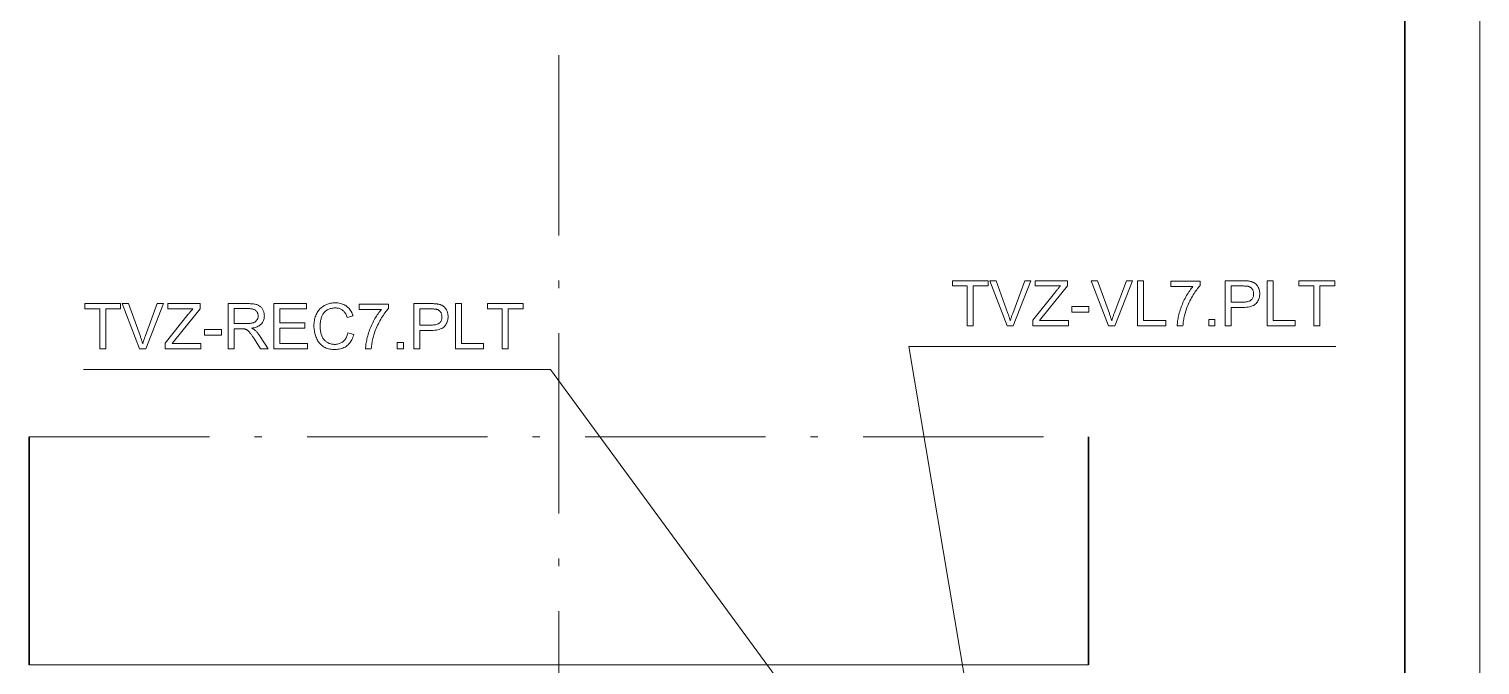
# Model space of a CAD drawing. Extents: x 0 to 297, y 0 to 420.
# Drawn here: x 200.4 to 297, y 159.4 to 201.7 of the extents above; entities that cross this region are included whole.
import ezdxf

# ---------------------------------------------------------------- set-up
doc = ezdxf.new("R2010")
doc.units = 0
doc.linetypes.add('DASHDOT', pattern=[18.5, 12, -3, 0.5, -3])

msp = doc.modelspace()

# ---------------------------------------------------------------- linework, layer by layer
at = {"color": 7, "lineweight": 13}
for p, q in [((297, 0), (297, 420)), ((266.632, 159.393), (200.447, 159.393))]:
    msp.add_line(p, q, dxfattribs=at)
at = {"color": 7, "lineweight": 30}
msp.add_line((292, 5), (292, 415), dxfattribs=at)
at = {"color": 7, "linetype": 'DASHDOT', "lineweight": 13}
for p, q in [((235.697, 199.973), (235.697, 135.524)), ((200.447, 174.562), (270.947, 174.562))]:
    msp.add_line(p, q, dxfattribs=at)
at = {"color": 7, "lineweight": 30, "ltscale": 0.379232}
for p, q in [((200.447, 159.393), (200.447, 174.562)), ((270.947, 159.393), (270.947, 174.562))]:
    msp.add_line(p, q, dxfattribs=at)
at = {"color": 7, "lineweight": 13, "ltscale": 0.10788}
msp.add_line((270.947, 159.393), (266.632, 159.393), dxfattribs=at)
at = {"color": 7, "lineweight": 13}
for points in [[(262.885, 181.963), (262.885, 184.609), (261.896, 184.609), (261.896, 184.963), (264.274, 184.963), (264.274, 184.609), (263.282, 184.609), (263.282, 181.963)], [(265.539, 181.963), (264.377, 184.963), (264.806, 184.963), (265.586, 182.784), (265.605, 182.732), (265.622, 182.681), (265.64, 182.63), (265.656, 182.58), (265.673, 182.53), (265.688, 182.481), (265.703, 182.433), (265.717, 182.386), (265.731, 182.339), (265.744, 182.293), (265.758, 182.342), (265.772, 182.391), (265.787, 182.44), (265.803, 182.489), (265.819, 182.538), (265.835, 182.588), (265.852, 182.637), (265.869, 182.686), (265.887, 182.735), (265.905, 182.784), (266.716, 184.963), (267.121, 184.963), (265.946, 181.963)], [(267.238, 181.963), (267.238, 182.332), (268.774, 184.253), (268.807, 184.294), (268.839, 184.333), (268.871, 184.371), (268.903, 184.408), (268.934, 184.445), (268.965, 184.48), (268.996, 184.514), (269.026, 184.547), (269.056, 184.579), (269.085, 184.609), (267.411, 184.609), (267.411, 184.963), (269.56, 184.963), (269.56, 184.609), (267.876, 182.528), (267.694, 182.317), (269.609, 182.317), (269.609, 181.963)], [(272.29, 181.963), (271.128, 184.963), (271.557, 184.963), (272.337, 182.784), (272.356, 182.732), (272.374, 182.681), (272.391, 182.63), (272.408, 182.58), (272.424, 182.53), (272.439, 182.481), (272.454, 182.433), (272.468, 182.386), (272.482, 182.339), (272.495, 182.293), (272.509, 182.342), (272.523, 182.391), (272.538, 182.44), (272.554, 182.489), (272.57, 182.538), (272.586, 182.588), (272.603, 182.637), (272.62, 182.686), (272.638, 182.735), (272.656, 182.784), (273.467, 184.963), (273.872, 184.963), (272.697, 181.963)], [(274.212, 181.963), (274.212, 184.963), (274.609, 184.963), (274.609, 182.317), (276.086, 182.317), (276.086, 181.963)], [(276.434, 184.57), (276.434, 184.925), (278.376, 184.925), (278.376, 184.638), (278.319, 184.575), (278.262, 184.508), (278.205, 184.437), (278.148, 184.362), (278.091, 184.283), (278.034, 184.2), (277.977, 184.113), (277.921, 184.022), (277.864, 183.927), (277.808, 183.828), (277.753, 183.726), (277.701, 183.624), (277.651, 183.522), (277.603, 183.419), (277.559, 183.315), (277.517, 183.211), (277.477, 183.106), (277.44, 183.001), (277.405, 182.895), (277.373, 182.788), (277.352, 182.712), (277.332, 182.635), (277.314, 182.556), (277.298, 182.475), (277.283, 182.394), (277.269, 182.31), (277.258, 182.226), (277.248, 182.14), (277.239, 182.052), (277.232, 181.963), (276.853, 181.963), (276.856, 182.036), (276.861, 182.111), (276.869, 182.189), (276.879, 182.27), (276.891, 182.354), (276.907, 182.441), (276.924, 182.531), (276.944, 182.624), (276.967, 182.72), (276.993, 182.819), (277.02, 182.919), (277.05, 183.018), (277.083, 183.116), (277.118, 183.214), (277.155, 183.311), (277.194, 183.408), (277.236, 183.503), (277.279, 183.598), (277.326, 183.692), (277.374, 183.786), (277.424, 183.877), (277.475, 183.966), (277.526, 184.052), (277.578, 184.135), (277.631, 184.215), (277.684, 184.292), (277.738, 184.366), (277.792, 184.437), (277.848, 184.505), (277.903, 184.57)], [(280.054, 181.963), (280.054, 184.963), (281.186, 184.963), (281.244, 184.963), (281.3, 184.962), (281.352, 184.961), (281.402, 184.959), (281.449, 184.956), (281.493, 184.953), (281.535, 184.949), (281.573, 184.945), (281.609, 184.94), (281.642, 184.935), (281.685, 184.927), (281.728, 184.917), (281.768, 184.907), (281.807, 184.895), (281.845, 184.881), (281.881, 184.867), (281.916, 184.851), (281.95, 184.833), (281.982, 184.815), (282.012, 184.795), (282.042, 184.773), (282.07, 184.75), (282.097, 184.725), (282.123, 184.699), (282.147, 184.671), (282.171, 184.641), (282.193, 184.609), (282.214, 184.576), (282.234, 184.541), (282.253, 184.505), (282.27, 184.467), (282.286, 184.429), (282.299, 184.39), (282.311, 184.35), (282.321, 184.31), (282.329, 184.268), (282.336, 184.226), (282.34, 184.183), (282.343, 184.14), (282.344, 184.096), (282.341, 184.02), (282.334, 183.947), (282.322, 183.877), (282.305, 183.808), (282.283, 183.742), (282.256, 183.679), (282.225, 183.618), (282.188, 183.559), (282.147, 183.502), (282.1, 183.448), (282.048, 183.398), (281.987, 183.353), (281.919, 183.313), (281.843, 183.278), (281.759, 183.249), (281.667, 183.225), (281.567, 183.207), (281.459, 183.194), (281.344, 183.186), (281.22, 183.183), (280.451, 183.183), (280.451, 181.963)], [(280.451, 183.537), (281.227, 183.537), (281.301, 183.538), (281.372, 183.543), (281.437, 183.55), (281.499, 183.56), (281.556, 183.573), (281.608, 183.589), (281.656, 183.607), (281.699, 183.629), (281.738, 183.653), (281.773, 183.68), (281.804, 183.71), (281.831, 183.742), (281.855, 183.777), (281.876, 183.814), (281.894, 183.853), (281.909, 183.894), (281.92, 183.938), (281.928, 183.984), (281.933, 184.033), (281.935, 184.083), (281.934, 184.121), (281.931, 184.157), (281.926, 184.192), (281.919, 184.225), (281.911, 184.258), (281.9, 184.29), (281.888, 184.32), (281.874, 184.35), (281.858, 184.378), (281.839, 184.406), (281.82, 184.432), (281.799, 184.456), (281.777, 184.478), (281.754, 184.498), (281.729, 184.517), (281.704, 184.534), (281.677, 184.549), (281.649, 184.562), (281.619, 184.573), (281.589, 184.583), (281.567, 184.588), (281.542, 184.592), (281.513, 184.596), (281.481, 184.6), (281.446, 184.603), (281.407, 184.605), (281.365, 184.607), (281.32, 184.608), (281.271, 184.609), (281.218, 184.609), (280.451, 184.609)], [(282.833, 181.963), (282.833, 184.963), (283.23, 184.963), (283.23, 182.317), (284.707, 182.317), (284.707, 181.963)], [(285.944, 181.963), (285.944, 184.609), (284.955, 184.609), (284.955, 184.963), (287.333, 184.963), (287.333, 184.609), (286.341, 184.609), (286.341, 181.963)], [(221.665, 181.488), (222.062, 181.387), (222.035, 181.292), (222.004, 181.201), (221.969, 181.115), (221.93, 181.033), (221.887, 180.956), (221.84, 180.884), (221.789, 180.816), (221.734, 180.753), (221.675, 180.695), (221.612, 180.641), (221.546, 180.593), (221.477, 180.549), (221.405, 180.51), (221.33, 180.477), (221.252, 180.449), (221.171, 180.426), (221.088, 180.408), (221.001, 180.395), (220.912, 180.387), (220.82, 180.385), (220.724, 180.387), (220.633, 180.392), (220.545, 180.402), (220.46, 180.416), (220.38, 180.434), (220.303, 180.456), (220.229, 180.481), (220.159, 180.511), (220.093, 180.545), (220.031, 180.582), (219.971, 180.623), (219.915, 180.668), (219.861, 180.716), (219.811, 180.768), (219.763, 180.824), (219.718, 180.883), (219.676, 180.945), (219.637, 181.011), (219.601, 181.081), (219.568, 181.154), (219.538, 181.229), (219.511, 181.306), (219.487, 181.384), (219.467, 181.462), (219.449, 181.542), (219.435, 181.623), (219.424, 181.705), (219.416, 181.789), (219.411, 181.873), (219.41, 181.958), (219.411, 182.051), (219.417, 182.141), (219.426, 182.229), (219.438, 182.314), (219.454, 182.397), (219.474, 182.477), (219.497, 182.556), (219.524, 182.631), (219.555, 182.705), (219.589, 182.776), (219.626, 182.844), (219.666, 182.909), (219.71, 182.97), (219.756, 183.028), (219.806, 183.083), (219.858, 183.134), (219.913, 183.182), (219.972, 183.227), (220.034, 183.268), (220.098, 183.306), (220.165, 183.34), (220.233, 183.371), (220.302, 183.398), (220.373, 183.422), (220.445, 183.442), (220.519, 183.458), (220.593, 183.471), (220.669, 183.48), (220.747, 183.485), (220.826, 183.487), (220.914, 183.485), (221, 183.478), (221.083, 183.466), (221.163, 183.45), (221.24, 183.43), (221.314, 183.404), (221.386, 183.375), (221.454, 183.34), (221.52, 183.301), (221.583, 183.258), (221.642, 183.21), (221.698, 183.159), (221.75, 183.103), (221.799, 183.045), (221.843, 182.982), (221.884, 182.916), (221.921, 182.846), (221.955, 182.772), (221.984, 182.694), (222.01, 182.613), (221.62, 182.521), (221.598, 182.585), (221.574, 182.645), (221.549, 182.701), (221.521, 182.754), (221.492, 182.804), (221.461, 182.85), (221.427, 182.892), (221.392, 182.931), (221.356, 182.966), (221.317, 182.998), (221.276, 183.026), (221.233, 183.052), (221.188, 183.074), (221.142, 183.093), (221.093, 183.11), (221.042, 183.123), (220.989, 183.134), (220.934, 183.141), (220.877, 183.146), (220.817, 183.147), (220.749, 183.146), (220.684, 183.141), (220.62, 183.132), (220.559, 183.121), (220.5, 183.106), (220.443, 183.088), (220.389, 183.066), (220.337, 183.041), (220.287, 183.013), (220.239, 182.981), (220.194, 182.947), (220.152, 182.911), (220.112, 182.872), (220.076, 182.831), (220.042, 182.787), (220.01, 182.742), (219.982, 182.694), (219.956, 182.644), (219.933, 182.591), (219.913, 182.536), (219.895, 182.48), (219.879, 182.424), (219.865, 182.367), (219.853, 182.31), (219.842, 182.253), (219.834, 182.195), (219.827, 182.137), (219.823, 182.078), (219.82, 182.019), (219.819, 181.96), (219.82, 181.885), (219.823, 181.811), (219.829, 181.739), (219.837, 181.67), (219.847, 181.602), (219.859, 181.536), (219.873, 181.472), (219.89, 181.41), (219.909, 181.35), (219.93, 181.292), (219.954, 181.236), (219.98, 181.184), (220.008, 181.134), (220.039, 181.087), (220.073, 181.043), (220.109, 181.001), (220.147, 180.963), (220.188, 180.928), (220.231, 180.895), (220.277, 180.865), (220.325, 180.839), (220.373, 180.815), (220.422, 180.793), (220.472, 180.775), (220.522, 180.76), (220.574, 180.747), (220.626, 180.737), (220.679, 180.73), (220.732, 180.726), (220.787, 180.724), (220.852, 180.726), (220.916, 180.732), (220.978, 180.742), (221.037, 180.755), (221.095, 180.772), (221.15, 180.794), (221.204, 180.819), (221.255, 180.847), (221.304, 180.88), (221.352, 180.917), (221.396, 180.957), (221.438, 181.001), (221.477, 181.049), (221.513, 181.1), (221.545, 181.156), (221.575, 181.214), (221.602, 181.277), (221.626, 181.344), (221.647, 181.414)], [(205.154, 180.436), (205.154, 183.082), (204.166, 183.082), (204.166, 183.436), (206.544, 183.436), (206.544, 183.082), (205.551, 183.082), (205.551, 180.436)], [(207.809, 180.436), (206.646, 183.436), (207.076, 183.436), (207.856, 181.256), (207.874, 181.204), (207.892, 181.153), (207.909, 181.102), (207.926, 181.052), (207.942, 181.003), (207.958, 180.954), (207.972, 180.906), (207.987, 180.858), (208, 180.811), (208.013, 180.765), (208.027, 180.814), (208.042, 180.863), (208.057, 180.913), (208.072, 180.962), (208.088, 181.011), (208.105, 181.06), (208.122, 181.109), (208.139, 181.158), (208.157, 181.207), (208.175, 181.256), (208.985, 183.436), (209.39, 183.436), (208.216, 180.436)], [(209.507, 180.436), (209.507, 180.804), (211.044, 182.726), (211.076, 182.766), (211.109, 182.805), (211.141, 182.844), (211.172, 182.881), (211.204, 182.917), (211.234, 182.952), (211.265, 182.986), (211.295, 183.019), (211.325, 183.051), (211.355, 183.082), (209.681, 183.082), (209.681, 183.436), (211.83, 183.436), (211.83, 183.082), (210.146, 181.001), (209.963, 180.79), (211.879, 180.79), (211.879, 180.436)], [(213.708, 180.436), (213.708, 183.436), (215.038, 183.436), (215.117, 183.435), (215.191, 183.432), (215.262, 183.428), (215.329, 183.423), (215.391, 183.416), (215.451, 183.407), (215.506, 183.396), (215.557, 183.384), (215.605, 183.37), (215.648, 183.355), (215.689, 183.337), (215.728, 183.318), (215.766, 183.295), (215.802, 183.27), (215.836, 183.243), (215.869, 183.213), (215.899, 183.181), (215.929, 183.146), (215.956, 183.109), (215.982, 183.069), (216.006, 183.028), (216.027, 182.986), (216.046, 182.943), (216.062, 182.899), (216.075, 182.854), (216.087, 182.808), (216.095, 182.762), (216.102, 182.714), (216.105, 182.666), (216.107, 182.617), (216.105, 182.554), (216.098, 182.493), (216.088, 182.435), (216.074, 182.378), (216.055, 182.323), (216.032, 182.27), (216.005, 182.219), (215.974, 182.171), (215.939, 182.124), (215.9, 182.079), (215.856, 182.037), (215.808, 181.998), (215.756, 181.962), (215.699, 181.929), (215.637, 181.9), (215.571, 181.874), (215.5, 181.851), (215.425, 181.831), (215.346, 181.814), (215.262, 181.801), (215.292, 181.786), (215.322, 181.77), (215.349, 181.755), (215.375, 181.74), (215.4, 181.725), (215.423, 181.711), (215.445, 181.696), (215.465, 181.681), (215.484, 181.666), (215.501, 181.651), (215.536, 181.619), (215.57, 181.584), (215.604, 181.548), (215.637, 181.511), (215.67, 181.472), (215.703, 181.431), (215.735, 181.389), (215.767, 181.345), (215.799, 181.299), (215.83, 181.252), (216.352, 180.436), (215.853, 180.436), (215.456, 181.06), (215.422, 181.113), (215.389, 181.163), (215.357, 181.211), (215.327, 181.256), (215.297, 181.298), (215.269, 181.338), (215.242, 181.376), (215.217, 181.411), (215.193, 181.443), (215.169, 181.473), (215.147, 181.501), (215.125, 181.527), (215.104, 181.551), (215.083, 181.574), (215.063, 181.595), (215.043, 181.614), (215.023, 181.632), (215.004, 181.647), (214.986, 181.661), (214.968, 181.674), (214.95, 181.685), (214.932, 181.695), (214.914, 181.705), (214.896, 181.714), (214.878, 181.722), (214.86, 181.73), (214.842, 181.737), (214.823, 181.743), (214.805, 181.749), (214.787, 181.754), (214.772, 181.756), (214.756, 181.759), (214.739, 181.761), (214.719, 181.763), (214.698, 181.764), (214.675, 181.766), (214.65, 181.767), (214.624, 181.767), (214.596, 181.768), (214.566, 181.768), (214.105, 181.768), (214.105, 180.436)], [(214.105, 182.112), (214.959, 182.112), (215.012, 182.112), (215.063, 182.114), (215.111, 182.117), (215.157, 182.121), (215.201, 182.126), (215.243, 182.132), (215.282, 182.139), (215.318, 182.148), (215.352, 182.157), (215.384, 182.168), (215.414, 182.18), (215.443, 182.193), (215.47, 182.208), (215.495, 182.224), (215.519, 182.241), (215.542, 182.26), (215.563, 182.28), (215.583, 182.301), (215.601, 182.324), (215.618, 182.348), (215.633, 182.373), (215.646, 182.398), (215.658, 182.424), (215.669, 182.451), (215.677, 182.477), (215.685, 182.504), (215.69, 182.532), (215.694, 182.56), (215.697, 182.588), (215.697, 182.617), (215.696, 182.659), (215.691, 182.699), (215.683, 182.738), (215.673, 182.775), (215.659, 182.811), (215.642, 182.845), (215.622, 182.878), (215.599, 182.909), (215.572, 182.939), (215.543, 182.967), (215.51, 182.993), (215.474, 183.016), (215.434, 183.037), (215.391, 183.055), (215.344, 183.07), (215.293, 183.082), (215.239, 183.092), (215.181, 183.099), (215.12, 183.103), (215.055, 183.104), (214.105, 183.104)], [(216.737, 180.436), (216.737, 183.436), (218.906, 183.436), (218.906, 183.082), (217.134, 183.082), (217.134, 182.163), (218.794, 182.163), (218.794, 181.811), (217.134, 181.811), (217.134, 180.79), (218.976, 180.79), (218.976, 180.436)], [(222.426, 183.043), (222.426, 183.397), (224.368, 183.397), (224.368, 183.11), (224.311, 183.047), (224.254, 182.98), (224.196, 182.909), (224.14, 182.834), (224.083, 182.755), (224.026, 182.672), (223.969, 182.585), (223.913, 182.494), (223.856, 182.399), (223.8, 182.3), (223.745, 182.199), (223.693, 182.097), (223.643, 181.994), (223.595, 181.891), (223.551, 181.787), (223.508, 181.683), (223.469, 181.578), (223.432, 181.473), (223.397, 181.367), (223.365, 181.26), (223.344, 181.184), (223.324, 181.107), (223.306, 181.028), (223.29, 180.948), (223.275, 180.866), (223.261, 180.783), (223.25, 180.698), (223.239, 180.612), (223.231, 180.525), (223.224, 180.436), (222.845, 180.436), (222.848, 180.508), (222.853, 180.583), (222.861, 180.661), (222.871, 180.743), (222.883, 180.827), (222.898, 180.914), (222.916, 181.004), (222.936, 181.096), (222.959, 181.192), (222.985, 181.291), (223.012, 181.391), (223.042, 181.49), (223.075, 181.589), (223.109, 181.686), (223.146, 181.784), (223.186, 181.88), (223.227, 181.975), (223.271, 182.07), (223.318, 182.165), (223.366, 182.258), (223.416, 182.35), (223.467, 182.438), (223.518, 182.524), (223.57, 182.607), (223.623, 182.687), (223.676, 182.764), (223.73, 182.838), (223.784, 182.909), (223.839, 182.977), (223.895, 183.043)], [(226.046, 180.436), (226.046, 183.436), (227.178, 183.436), (227.236, 183.435), (227.291, 183.435), (227.344, 183.433), (227.394, 183.431), (227.441, 183.429), (227.485, 183.425), (227.527, 183.422), (227.565, 183.417), (227.601, 183.413), (227.634, 183.407), (227.677, 183.399), (227.719, 183.39), (227.76, 183.379), (227.799, 183.367), (227.837, 183.354), (227.873, 183.339), (227.908, 183.323), (227.942, 183.306), (227.974, 183.287), (228.004, 183.267), (228.034, 183.245), (228.062, 183.222), (228.089, 183.197), (228.115, 183.171), (228.139, 183.143), (228.163, 183.113), (228.185, 183.082), (228.206, 183.048), (228.226, 183.014), (228.245, 182.977), (228.262, 182.94), (228.278, 182.901), (228.291, 182.862), (228.303, 182.822), (228.313, 182.782), (228.321, 182.741), (228.328, 182.699), (228.332, 182.656), (228.335, 182.612), (228.336, 182.568), (228.333, 182.493), (228.326, 182.42), (228.314, 182.349), (228.297, 182.281), (228.275, 182.215), (228.248, 182.151), (228.217, 182.09), (228.18, 182.031), (228.139, 181.975), (228.092, 181.92), (228.04, 181.87), (227.979, 181.825), (227.911, 181.785), (227.835, 181.751), (227.751, 181.722), (227.659, 181.698), (227.559, 181.679), (227.451, 181.666), (227.336, 181.658), (227.212, 181.655), (226.443, 181.655), (226.443, 180.436)], [(226.443, 182.009), (227.219, 182.009), (227.293, 182.011), (227.364, 182.015), (227.429, 182.022), (227.491, 182.032), (227.548, 182.045), (227.6, 182.061), (227.648, 182.08), (227.691, 182.101), (227.73, 182.125), (227.765, 182.153), (227.796, 182.182), (227.823, 182.215), (227.847, 182.249), (227.868, 182.286), (227.886, 182.325), (227.901, 182.367), (227.912, 182.41), (227.92, 182.456), (227.925, 182.505), (227.927, 182.556), (227.926, 182.593), (227.923, 182.629), (227.918, 182.664), (227.911, 182.698), (227.903, 182.73), (227.892, 182.762), (227.88, 182.793), (227.866, 182.822), (227.85, 182.851), (227.831, 182.878), (227.812, 182.904), (227.791, 182.928), (227.769, 182.95), (227.746, 182.971), (227.721, 182.989), (227.696, 183.006), (227.669, 183.021), (227.641, 183.034), (227.611, 183.046), (227.581, 183.055), (227.559, 183.06), (227.534, 183.065), (227.505, 183.069), (227.473, 183.072), (227.438, 183.075), (227.399, 183.077), (227.357, 183.079), (227.312, 183.081), (227.263, 183.081), (227.21, 183.082), (226.443, 183.082)], [(228.825, 180.436), (228.825, 183.436), (229.222, 183.436), (229.222, 180.79), (230.699, 180.79), (230.699, 180.436)], [(231.935, 180.436), (231.935, 183.082), (230.947, 183.082), (230.947, 183.436), (233.325, 183.436), (233.325, 183.082), (232.332, 183.082), (232.332, 180.436)], [(269.847, 182.864), (269.847, 183.234), (270.978, 183.234), (270.978, 182.864)], [(212.116, 181.336), (212.116, 181.707), (213.248, 181.707), (213.248, 181.336)], [(278.947, 181.963), (278.947, 182.383), (279.366, 182.383), (279.366, 181.963)], [(224.939, 180.436), (224.939, 180.855), (225.358, 180.855), (225.358, 180.436)]]:
    msp.add_lwpolyline(points, close=True, dxfattribs=at)
for points in [[(263.946, 151.203), (258.988, 180.575), (287.417, 180.575)], [(255.526, 151.254), (235.139, 179.048), (204.068, 179.048)]]:
    msp.add_lwpolyline(points, dxfattribs=at)

doc.saveas('drawing.dxf')
